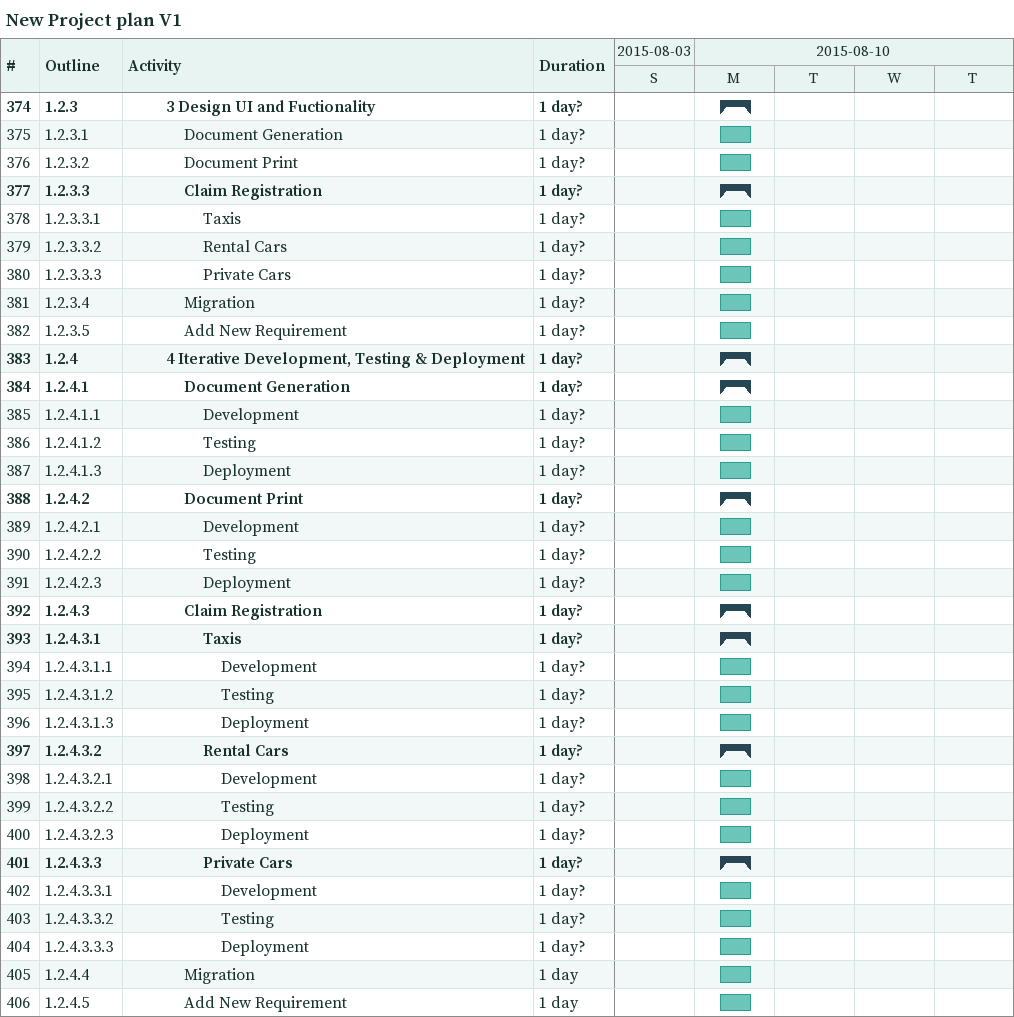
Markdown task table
New Project plan V1

| ID | WBS | Task | Duration | Start | Finish |
|---|---|---|---|---|---|
| 374 | 1.2.3 | **3 Design UI and Fuctionality** | 1d? | 2015-08-10 | 2015-08-10 |
| 375 | 1.2.3.1 | Document Generation | 1d? | 2015-08-10 | 2015-08-10 |
| 376 | 1.2.3.2 | Document Print | 1d? | 2015-08-10 | 2015-08-10 |
| 377 | 1.2.3.3 | **Claim Registration** | 1d? | 2015-08-10 | 2015-08-10 |
| 378 | 1.2.3.3.1 | Taxis | 1d? | 2015-08-10 | 2015-08-10 |
| 379 | 1.2.3.3.2 | Rental Cars | 1d? | 2015-08-10 | 2015-08-10 |
| 380 | 1.2.3.3.3 | Private Cars | 1d? | 2015-08-10 | 2015-08-10 |
| 381 | 1.2.3.4 | Migration | 1d? | 2015-08-10 | 2015-08-10 |
| 382 | 1.2.3.5 | Add New Requirement | 1d? | 2015-08-10 | 2015-08-10 |
| 383 | 1.2.4 | **4 Iterative Development, Testing & Deployment** | 1d? | 2015-08-10 | 2015-08-10 |
| 384 | 1.2.4.1 | **Document Generation** | 1d? | 2015-08-10 | 2015-08-10 |
| 385 | 1.2.4.1.1 | Development | 1d? | 2015-08-10 | 2015-08-10 |
| 386 | 1.2.4.1.2 | Testing | 1d? | 2015-08-10 | 2015-08-10 |
| 387 | 1.2.4.1.3 | Deployment | 1d? | 2015-08-10 | 2015-08-10 |
| 388 | 1.2.4.2 | **Document Print** | 1d? | 2015-08-10 | 2015-08-10 |
| 389 | 1.2.4.2.1 | Development | 1d? | 2015-08-10 | 2015-08-10 |
| 390 | 1.2.4.2.2 | Testing | 1d? | 2015-08-10 | 2015-08-10 |
| 391 | 1.2.4.2.3 | Deployment | 1d? | 2015-08-10 | 2015-08-10 |
| 392 | 1.2.4.3 | **Claim Registration** | 1d? | 2015-08-10 | 2015-08-10 |
| 393 | 1.2.4.3.1 | **Taxis** | 1d? | 2015-08-10 | 2015-08-10 |
| 394 | 1.2.4.3.1.1 | Development | 1d? | 2015-08-10 | 2015-08-10 |
| 395 | 1.2.4.3.1.2 | Testing | 1d? | 2015-08-10 | 2015-08-10 |
| 396 | 1.2.4.3.1.3 | Deployment | 1d? | 2015-08-10 | 2015-08-10 |
| 397 | 1.2.4.3.2 | **Rental Cars** | 1d? | 2015-08-10 | 2015-08-10 |
| 398 | 1.2.4.3.2.1 | Development | 1d? | 2015-08-10 | 2015-08-10 |
| 399 | 1.2.4.3.2.2 | Testing | 1d? | 2015-08-10 | 2015-08-10 |
| 400 | 1.2.4.3.2.3 | Deployment | 1d? | 2015-08-10 | 2015-08-10 |
| 401 | 1.2.4.3.3 | **Private Cars** | 1d? | 2015-08-10 | 2015-08-10 |
| 402 | 1.2.4.3.3.1 | Development | 1d? | 2015-08-10 | 2015-08-10 |
| 403 | 1.2.4.3.3.2 | Testing | 1d? | 2015-08-10 | 2015-08-10 |
| 404 | 1.2.4.3.3.3 | Deployment | 1d? | 2015-08-10 | 2015-08-10 |
| 405 | 1.2.4.4 | Migration | 1d | 2015-08-10 | 2015-08-10 |
| 406 | 1.2.4.5 | Add New Requirement | 1d | 2015-08-10 | 2015-08-10 |
